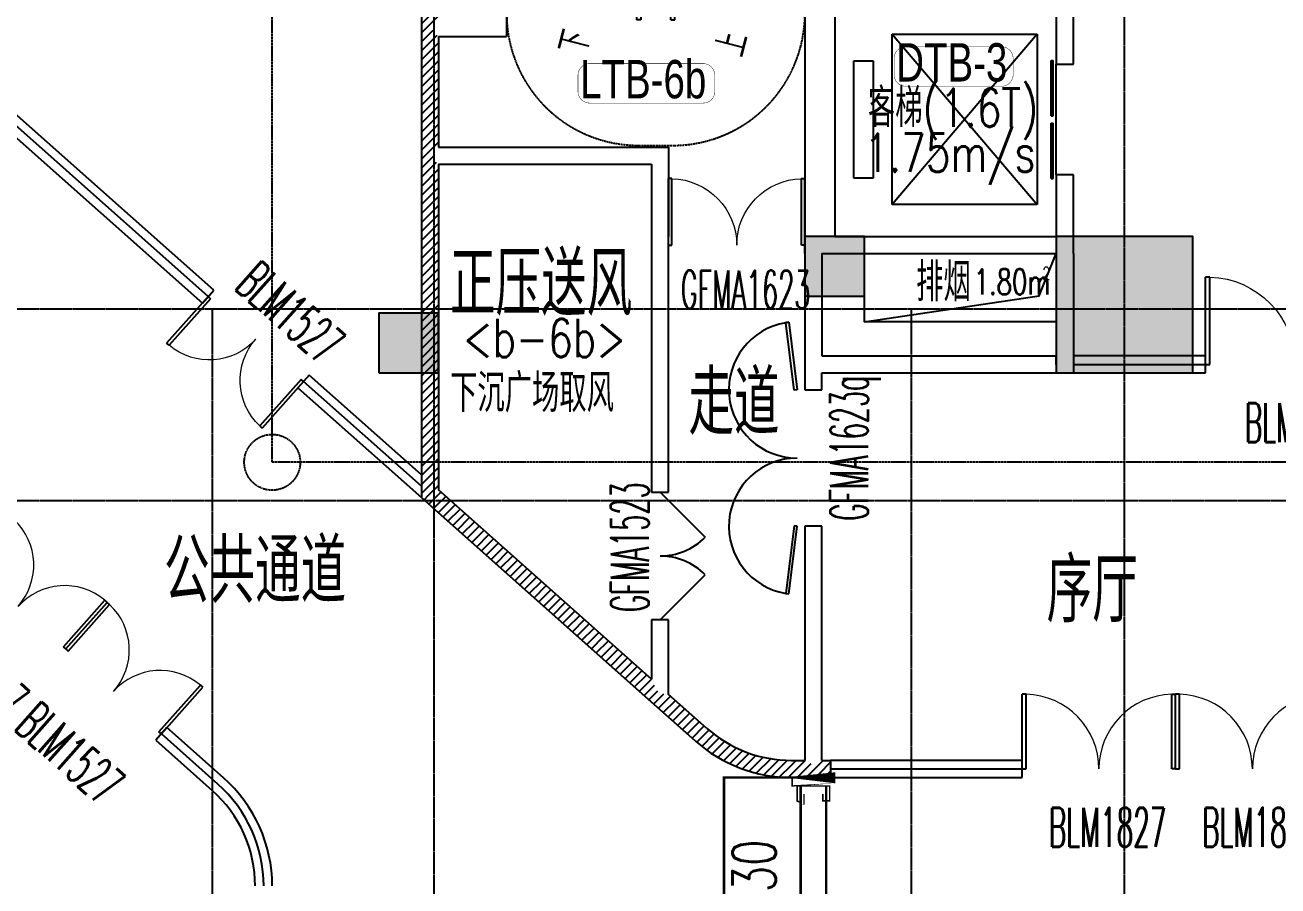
# Model space of a CAD drawing. Extents: x -12047294 to -5625356, y -1456591 to -622873.
# Drawn here: x -6059436 to -6044736, y -728247 to -718140 of the extents above; entities that cross this region are included whole.
import ezdxf

# ---------------------------------------------------------------- set-up
doc = ezdxf.new("R2010")
doc.units = 0
doc.header["$LTSCALE"] = 10
doc.header["$MEASUREMENT"] = 0
for name, pattern in [('__DASH', [0.35, 0.25, -0.1]), ('DASH', [0.35, 0.25, -0.1]), ('DASHED', [0.75, 0.5, -0.25]), ('DOTE', [2.4200000000000004, 2, -0.2, 0.02, -0.2])]:
    doc.linetypes.add(name, pattern=pattern)
for name, color, linetype in [('A-COLUMN', 10, 'Continuous'), ('A-DIMLEAD', 130, 'Continuous'), ('A-DIMSYMB', 3, 'Continuous'), ('A-DOORWIN', 151, 'Continuous'), ('A-FireH', 6, 'Continuous'), ('A-HOLE', 30, 'Continuous'), ('A-STAIRS', 150, 'Continuous'), ('A-TEXTDOOR', 181, 'Continuous'), ('A-TextNum', 211, 'Continuous'), ('A-TextRoom', 7, 'Continuous'), ('A-TEXTROOM-AREA', 33, 'Continuous'), ('A-TK', 7, 'Continuous'), ('A-WALL', 2, 'Continuous'), ('A-卷帘垂壁', 151, 'Continuous'), ('CURTWALL', 4, 'Continuous'), ('DOTE', 9, 'DOTE'), ('PUB_HATCH', 252, 'Continuous')]:
    doc.layers.add(name, color=color, linetype=linetype)
doc.styles.add('_TCH_DIM', font='tjromans.shx', dxfattribs={"width": 0.8, "bigfont": 'tjhztxt.shx'})
doc.styles.add('_TCH_SPACE', font='tjromans.shx', dxfattribs={"height": 5, "bigfont": 'tjhztxt.shx'})
doc.styles.add('_TCH_WINDOW', font='tjromans.shx', dxfattribs={"width": 0.7, "height": 3.5, "bigfont": 'tjhztxt.shx'})
doc.styles.add('房间功能', font='tjromand.shx', dxfattribs={"width": 0.75, "bigfont": 'tjhts.shx'})
doc.styles.add('注解汉字', font='tjromans.shx', dxfattribs={"width": 0.75, "bigfont": 'tjhztxt.shx'})
pattern_1 = [(45, (0, 53.85340499999999), (-53.03302980219449, 53.0330298021945), [])]

# ---------------------------------------------------------------- blocks, each defined once
blk = doc.blocks.new('retretw')
at = {"layer": 'A-STAIRS', "color": 253, "linetype": '__DASH', "elevation": -100}
blk.add_lwpolyline([(1658219.143505104, -156098.2985013624), (1658669.143505104, -156098.298501356)], dxfattribs=at)
at = {"layer": 'A-STAIRS', "color": 253, "linetype": '__DASH'}
for centre, start, end in [((1658244.143505045, -154548.2985013734, -100), 180, 270.0002115224208), ((1658644.143505045, -154548.2985013668, -100), 269.9997970686764, 0)]:
    blk.add_arc(centre, 1549.999999999219, start, end, dxfattribs=at)
blk = doc.blocks.new('A$C53054AA7')
at = {"layer": 'A-DIMSYMB', "color": 0, "elevation": 600.0000000001163}
for points in [[(-4619.999999871164, 2675.000000222506, 0, 0, 0), (-2539.999999871165, 2675.000000122328, 80.00000000000001, 0, 0), (-2239.999999871165, 2675.000000107879, 0, 0, 0)], [(140.0000001288353, 2674.999999993252, 0, 0, 0), (-1659.999999871165, 2675.000000094394, 80.00000000000001, 0, 0), (-1959.999999871165, 2675.000000094394, 0, 0, 0)], [(-4619.999999960265, 825.0000002225055, 0, 0, 0), (-2819.999999960265, 825.0000001358127, 80.00000000000001, 0, 0), (-2519.999999960266, 825.0000001213637, 0, 0, 0)], [(140.0000000397347, 824.9999999932518, 0, 0, 0), (-1939.999999960265, 825.0000001078782, 80.00000000000001, 0, 0), (-2239.999999960265, 825.0000001078782, 0, 0, 0)]]:
    blk.add_lwpolyline(points, format="xyseb", dxfattribs=at)
at = {"layer": 'A-STAIRS', "color": 0}
for p, q in [((-2634.048998831834, 3500.000000126858), (-4479.99999983143, 3500.000000215763)), ((-4479.999999904878, 1975.000000215763), (-4479.99999983143, 3500.000000215763)), ((-4199.999999904878, 1975.000000202277), (-4199.999999831432, 3500.000000202277)), ((-3919.999999904878, 1975.000000188792), (-3919.999999831431, 3500.000000188792)), ((-3639.999999904878, 1975.000000175306), (-3639.999999831431, 3500.000000175307)), ((-3359.999999904879, 1975.000000161821), (-3359.999999831431, 3500.000000161821)), ((-3079.999999904878, 1975.000000148335), (-3079.999999831431, 3500.000000148336)), ((-2799.999999904879, 1975.00000013485), (-2799.999999831431, 3500.00000013485)), ((-2184.940570957735, 2722.121384855014), (-2634.048998831834, 3500.000000126858)), ((1.685691839e-07, 3499.999999999995), (-2518.57894499391, 3500.000000121296)), ((-2084.940570956444, 2748.916304093309), (-2518.578944993909, 3500.000000121296)), ((-2239.99999985467, 3017.487113167523), (-2239.999999831431, 3500.000000107879)), ((-1959.999999878027, 2532.512887034752), (-1959.999999831431, 3500.000000094394)), ((-1679.999999901384, 2047.538660901979), (-1679.999999831431, 3500.000000080908)), ((-1399.999999904879, 1975.000000067422), (-1399.999999831431, 3500.000000067423)), ((-1119.999999904878, 1975.000000053937), (-1119.999999831431, 3500.000000053937)), ((-839.9999999048787, 1975.000000040451), (-839.9999998314308, 3500.000000040452)), ((-559.9999999048783, 1975.000000026966), (-559.9999998314308, 3500.000000026966)), ((-279.9999999048785, 1975.00000001348), (-279.9999998314309, 3500.000000013481)), ((9.512148699999999e-08, 1974.999999999995), (1.685691839e-07, 3499.999999999995)), ((-2519.999999904878, 1975.000000121364), (-2519.999999840944, 3302.461339300293)), ((-2239.999999904879, 1975.000000107879), (-2239.999999864302, 2817.487113167522)), ((-2004.540584406383, 2770.459415556723), (-2184.940570957735, 2722.121384855014)), ((-2177.432818783882, 2564.414474125852), (-2004.540584406383, 2770.459415556723)), ((-2005.081267531709, 2610.595933089226), (-2177.432818783882, 2564.414474125852)), ((-1681.42105474842, 1850.000000080976), (-2105.081267533001, 2583.80101385093)), ((-1565.951000910495, 1850.000000075415), (-2005.081267531709, 2610.595933089226)), ((-1959.999999904878, 1975.000000094393), (-1959.99999988766, 2332.512887034751)), ((-1753.589838391102, 1975.000000084452), (-4554.999999904878, 1975.000000219375)), ((-4554.999999907286, 1925.000000219375), (-4554.999999904878, 1975.000000219375)), ((-1724.722324934029, 1925.000000083061), (-4554.999999907286, 1925.000000219375)), ((-4479.999999910898, 1850.000000215763), (-4479.999999907286, 1925.000000215763)), ((-4199.999999910899, 1850.000000202278), (-4199.999999907286, 1925.000000202277)), ((-3919.999999910899, 1850.000000188792), (-3919.999999907286, 1925.000000188791)), ((-3639.999999910898, 1850.000000175306), (-3639.999999907287, 1925.000000175306)), ((-3359.999999910899, 1850.000000161821), (-3359.999999907287, 1925.000000161821)), ((-3079.999999910899, 1850.000000148335), (-3079.999999907287, 1925.000000148335)), ((-2799.999999910899, 1850.00000013485), (-2799.999999907287, 1925.00000013485)), ((-2519.999999910899, 1850.000000121364), (-2519.999999907287, 1925.000000121364)), ((-2239.999999910899, 1850.000000107879), (-2239.999999907287, 1925.000000107879)), ((-1959.999999910898, 1850.000000094393), (-1959.999999907287, 1925.000000094393)), ((75.0000000951215, 1974.999999996382), (-1638.119784553177, 1975.000000078891)), ((75.00000009271335, 1924.999999996382), (-1609.252271096104, 1925.0000000775)), ((-1399.999999910899, 1850.000000067422), (-1399.999999907287, 1925.000000067422)), ((-1119.999999910899, 1850.000000053937), (-1119.999999907286, 1925.000000053937)), ((-839.9999999108987, 1850.000000040451), (-839.9999999072867, 1925.000000040451)), ((-559.9999999108989, 1850.000000026966), (-559.9999999072866, 1925.000000026965)), ((-279.9999999108988, 1850.00000001348), (-279.9999999072867, 1925.00000001348)), ((8.9101184e-08, 1849.999999999995), (9.27133658e-08, 1924.999999999995)), ((75.00000009271335, 1924.999999996382), (75.0000000951215, 1974.999999996382)), ((-1681.421054748419, 1850.000000080976), (-4479.999999910898, 1850.000000215763)), ((8.9101184e-08, 1849.999999999995), (-1565.951000910495, 1850.000000075415)), ((-4479.999999920531, 1650.000000215763), (-2914.048998920935, 1650.000000140342)), ((-4479.999999920531, 1650.000000215763), (-4479.999999924142, 1575.000000215763)), ((-4199.999999920531, 1650.000000202277), (-4199.999999924142, 1575.000000202277)), ((-3919.999999920531, 1650.000000188791), (-3919.999999924145, 1575.000000188792)), ((-3639.999999920532, 1650.000000175306), (-3639.999999924143, 1575.000000175306)), ((-3359.999999920531, 1650.00000016182), (-3359.999999924145, 1575.000000161821)), ((-3079.999999920531, 1650.000000148335), (-3079.999999924145, 1575.000000148335)), ((-2914.048998920934, 1650.000000140342), (-2474.918732299719, 889.4040671265312)), ((-2798.57894508301, 1650.000000134781), (7.94689186e-08, 1649.999999999994)), ((-2798.57894508301, 1650.000000134781), (-2374.918732298429, 916.1989863648274)), ((-2519.999999920531, 1650.000000121364), (-2519.999999924143, 1575.000000121364)), ((-2239.999999920531, 1650.000000107878), (-2239.999999924144, 1575.000000107879)), ((-1959.999999920531, 1650.000000094393), (-1959.999999924143, 1575.000000094393)), ((-1679.999999920531, 1650.000000080907), (-1679.999999924143, 1575.000000080907)), ((-1399.999999920531, 1650.000000067421), (-1399.999999924143, 1575.000000067422)), ((-1119.999999920531, 1650.000000053936), (-1119.999999924143, 1575.000000053936)), ((-839.9999999205312, 1650.000000040451), (-839.9999999241433, 1575.000000040451)), ((-559.999999920531, 1650.000000026965), (-559.9999999241433, 1575.000000026965)), ((-279.9999999205311, 1650.00000001348), (-279.9999999241432, 1575.00000001348)), ((7.94689186e-08, 1649.999999999994), (7.58567363e-08, 1574.999999999994)), ((-4554.999999924143, 1575.000000219375), (-2870.747728735326, 1575.000000138257)), ((-4554.999999924143, 1575.000000219375), (-4554.999999926552, 1525.000000219375)), ((-4554.999999926552, 1525.000000219375), (-2841.880215278252, 1525.000000136866)), ((-4479.99999992655, 1525.000000215763), (-4479.999999999999, 2.157626113e-07)), ((-4199.999999926551, 1525.000000202277), (-4199.999999999999, 2.022770811e-07)), ((-3919.999999926552, 1525.000000188791), (-3919.999999999999, 1.887915509e-07)), ((-3639.999999926551, 1525.000000175306), (-3639.999999999999, 1.753060207e-07)), ((-3359.999999926551, 1525.00000016182), (-3359.999999999999, 1.618204905e-07)), ((-3079.999999926552, 1525.000000148335), (-3079.999999999999, 1.483349603e-07)), ((-2755.2776748974, 1575.000000132695), (75.00000007585672, 1574.999999996382)), ((-2726.410161440327, 1525.000000131305), (75.00000007344859, 1524.999999996382)), ((-2519.999999926551, 1525.000000121364), (-2519.99999994377, 1167.487113181006)), ((-2239.999999926551, 1525.000000107878), (-2239.999999967127, 682.5128870482342)), ((-1959.999999926551, 1525.000000094392), (-1959.999999990485, 197.5386609154641)), ((-1679.999999926551, 1525.000000080907), (-1679.999999999999, 8.09073092e-08)), ((-1399.999999926551, 1525.000000067421), (-1399.999999999999, 6.742177900000001e-08)), ((-1119.999999926551, 1525.000000053936), (-1119.999999999999, 5.39362487e-08)), ((-839.9999999265513, 1525.00000004045), (-839.9999999999991, 4.04507185e-08)), ((-559.9999999265513, 1525.000000026965), (-559.999999999999, 2.69651883e-08)), ((-279.9999999265514, 1525.00000001348), (-279.9999999999991, 1.34796581e-08)), ((7.34486148e-08, 1524.999999999994), (9.095e-13, -5.8721e-12)), ((75.00000007585672, 1574.999999996382), (75.00000007344859, 1524.999999996382)), ((-2799.999999930045, 1452.461339313776), (-2799.999999999999, 1.3484943e-07)), ((-2519.999999953402, 967.4871131810063), (-2520, 1.213638998e-07)), ((-2302.567181047548, 935.5855260899057), (-2475.459415425047, 729.5405846590348)), ((-2474.918732299719, 889.4040671265312), (-2302.567181047548, 935.5855260899057)), ((-2475.459415425047, 729.5405846590348), (-2295.059428873695, 777.8786153607438)), ((-2395.059428874986, 751.0836961224478), (-1961.421054837521, 9.44612811e-08)), ((-2295.059428873695, 777.8786153607438), (-1845.951000999595, 8.88999422e-08)), ((-2239.999999976761, 482.5128870482351), (-2239.999999999999, 1.078783696e-07)), ((-4479.999999999999, 2.157626113e-07), (-1961.421054837521, 9.44612811e-08)), ((-1845.951000999596, 8.88999422e-08), (9.095e-13, -5.8721e-12))]:
    blk.add_line(p, q, dxfattribs=at)
at = {"layer": 'A-STAIRS', "rotation": 269.9999999972424}
blk.add_blockref('retretw', (150068.3033160847, 1660194.14349783, 100), dxfattribs=at)
at = {"layer": 'A-STAIRS', "xscale": -1, "rotation": 89.99999999722498}
blk.add_blockref('retretw', (-154548.2984209862, 1660194.143512531, 100), dxfattribs=at)
at = {"layer": 'A-TK', "color": 0, "style": '_TCH_DIM', "width": 0.8}
for s, p in [('下', (-4988.610134307895, 2562.292292598894)), ('上', (201.2733582955482, 2505.550949256173)), ('上', (-5009.958046300242, 717.8011608613546)), ('下', (201.2733582064473, 655.5509492561727))]:
    blk.add_text(s, height=350, rotation=345.5303860476243, dxfattribs=at).set_placement(p)
blk = doc.blocks.new('A$C756F5376')
at = {"layer": 'A-卷帘垂壁', "linetype": 'DASHED', "const_width": 29.99999999999999}
blk.add_lwpolyline([(-390.0000000558794, -1.0465737432e-06), (-1249.609686123207, -0.0732121651526541), (-1250.390313836746, 3999.945089117624), (-390.0000001247972, 4000.000000144355)], dxfattribs=at)
at = {"layer": 'A-卷帘垂壁', "linetype": 'DASHED', "extrusion": (-3.91900882e-08, 0, 0.9999999999999992), "const_width": 18}
for points in [[(-450.0000040438026, 3899.999998415122), (49.99999595526607, 3900.000001887093), (49.99999595619739, 4000.000001887093), (-450.0000040438026, 3999.99999841326)], [(-390.0000040428713, 3900.000000151107), (-390.0000040428713, 3725.000000151107), (-310.0000040428713, 3725.000000152038), (-310.00000404194, 3820.000000151107), (-90.00000404193996, 3820.000000150176), (-90.00000404380262, 3725.000000150176), (-10.00000404287129, 3725.000000150176), (-10.00000404193997, 3900.000000151107)]]:
    blk.add_lwpolyline(points, close=True, dxfattribs=at)
at = {"layer": 'A-卷帘垂壁', "linetype": 'DASHED', "extrusion": (-3.91900882e-08, 0, 0.9999999999999992), "const_width": 29.99999999999999}
for points in [[(-350.000000054948, 99.99999791616571), (-350.0000038351864, 3900.000000151107)], [(-50.00000005401672, 99.99999999953434), (-50.00000404287128, 3900.000000151107)]]:
    blk.add_lwpolyline(points, dxfattribs=at)
at = {"layer": 'A-TEXTDOOR', "style": '_TCH_WINDOW', "width": 0.7058823529411766}
blk.add_text('FHJL4030', height=509.9999999999998, rotation=90, dxfattribs=at).set_placement((-639.7638959772884, 910.4696489518973, -4.02088131186e-05))
blk = doc.blocks.new('$DorLib2D$00000127')
at = {"color": 0}
for points in [[(-0.5333333333328483, 0.7948983154366971), (-0.5333333333328483, 0.6904056441872372)], [(-0.0333333333328483, 0.7948983154366971), (-0.5333333333328483, 0.7948983154366971)], [(-0.0333333333328483, 0.7948983154366971), (-0.0333333333328483, 0.6904056441872372)], [(0.5333333333328483, 0.7948983154366971), (0.0333333333328483, 0.7948983154366971)], [(0.0333333333328483, 0.7948983154366971), (0.0333333333328483, 0.6904056441872372)], [(0.5333333333328483, 0.7948983154366971), (0.5333333333328483, 0.6904056441872372)], [(-0.0333333333328483, 0.6904056441872372), (-0.5333333333328483, 0.6904056441872372)], [(0.5333333333328483, 0.6904056441872372), (0.0333333333328483, 0.6904056441872372)], [(0.5, 0.4999999999999858), (-0.5, 0.4999999999999858)]]:
    blk.add_lwpolyline(points, dxfattribs=at)
blk = doc.blocks.new('$DorLib2D$00000002')
for p, q in [((-0.5, -1e-16), (-0.5000000000000007, 0.4875)), ((-0.4750000000000007, 0.4875), (-0.5000000000000007, 0.4875)), ((-0.475, 0), (-0.4750000000000007, 0.4875)), ((0.475, 0), (0.4750000000000007, 0.4875)), ((0.4750000000000007, 0.4875), (0.5000000000000007, 0.4875)), ((0.5, -1e-16), (0.5000000000000007, 0.4875)), ((-0.5, -1e-16), (-0.475, 0)), ((0.5, -1e-16), (0.475, 0))]:
    blk.add_line(p, q)
at = {"lineweight": 13}
for centre, start, end in [((-0.4875, 0), 0, 88.53071641864632), ((0.4875, 0), 91.46928358135372, 180)]:
    blk.add_arc(centre, 0.4875, start, end, dxfattribs=at)
blk = doc.blocks.new('$DorLib2D$00000116')
at = {"color": 0}
for p, q in [((-0.4999999999999929, 7.1e-15), (-0.146446609406766, 0.353553390593234)), ((0.5000000000000071, 7.1e-15), (0.1464466094067731, 0.353553390593234))]:
    blk.add_line(p, q, dxfattribs=at)
for centre, radius, start, end in [((-0.4999999999984653, 4.832e-13), 0.4999999999984674, 0, 45), ((0.4999999999977512, 9.059e-13), 0.4999999999976599, 135, 180)]:
    blk.add_arc(centre, radius, start, end, dxfattribs=at)
blk = doc.blocks.new('$DorLib2D$00000021')
for p, q in [((-0.992997675425894, 0.2033864019200519), (-0.9962287692270009, 0.181294441770529)), ((-0.4972635596198863, 0.1421530600034691), (-0.992997675425894, 0.2033864019200519)), ((0.4972635596198867, 0.1421530600034691), (0.9929976754258946, 0.2033864019200519)), ((0.9929976754258946, 0.2033864019200519), (0.9962287692270012, 0.181294441770529)), ((-0.9962287692270009, 0.181294441770529), (-0.5000000000002516, 0.12000000000006)), ((-0.5000000000002501, 0.1200000000000585), (-0.4972635596198863, 0.1421530600034691)), ((0.5000000000002505, 0.1200000000000585), (0.4972635596198867, 0.1421530600034691)), ((0.9962287692270012, 0.181294441770529), (0.5000000000002518, 0.12000000000006))]:
    blk.add_line(p, q)
blk.add_lwpolyline([(0.9962287692270012, 0.181294441770529), (0.9934923288466376, 0.2034475017739384), (0.9929976754258946, 0.2033864019200519)])
for centre, start, end in [((-0.5000000000002536, 0.1200000000000243), 4.0854e-12, 170.3997642423025), ((0.5000000000002541, 0.1200000000000243), 9.600235757697552, 179.9999999999959)]:
    blk.add_arc(centre, 0.5000000000002537, start, end)
blk = doc.blocks.new('_FZH')
blk.add_lwpolyline([(-0.5, -0.5), (0.5, -0.5), (0.5, 0.5), (-0.5, 0.5)], close=True)
at = {"layer": 'PUB_HATCH'}
blk.add_solid([(-0.5, -0.5), (0.5, -0.5), (-0.5, 0.5), (0.5, 0.5)], dxfattribs=at)

msp = doc.modelspace()

# ---------------------------------------------------------------- hatches: boundary and pattern name
at = {"layer": 'A-FireH'}
h = msp.add_hatch(dxfattribs=at)
h.set_pattern_fill('普通砖', color=256, scale=30, style=0)
h.set_pattern_definition(pattern_1)
h.paths.add_polyline_path([(-6054719.48063554, -712706.766601453), (-6054786.147302247, -712773.4332681258), (-6054786.14730224, -718273.433268524), (-6054652.813968848, -718206.7666021263), (-6054586.147302265, -718073.4332689266), (-6054586.147302237, -712773.4332681289)])
h = msp.add_hatch(dxfattribs=at)
h.set_pattern_fill('普通砖', color=256, scale=30, style=0)
h.set_pattern_definition(pattern_1)
h.paths.add_polyline_path([(-6054652.813968848, -718206.7666021264), (-6054786.14730224, -718273.4332685234), (-6054786.147302247, -719773.4332680869), (-6054652.813968862, -719706.7666014199), (-6054586.147302051, -719573.4332680905), (-6054586.147302045, -718273.4332689289)])
h = msp.add_hatch(dxfattribs=at)
h.set_pattern_fill('普通砖', color=256, scale=30, style=0)
h.set_pattern_definition(pattern_1)
h.paths.add_polyline_path([(-6054652.813968862, -719706.76660142), (-6054786.147302247, -719773.4332680865), (-6054786.147302262, -723597.4462605041), (-6054652.813969183, -723686.6421125754), (-6054586.147302306, -723597.4462603391), (-6054586.147302292, -719773.4332680828)])
h = msp.add_hatch(dxfattribs=at)
h.set_pattern_fill('普通砖', color=256, scale=30, style=0)
h.set_pattern_definition(pattern_1)
h.paths.add_polyline_path([(-6054652.813969183, -723686.6421125751), (-6054786.147302262, -723597.4462605042), (-6054786.147302335, -723687.2612079995), (-6054586.147302978, -723865.0338168826)])
h = msp.add_hatch(dxfattribs=at)
h.set_pattern_fill('普通砖', color=256, scale=30, style=0)
h.set_pattern_definition(pattern_1)
h.paths.add_polyline_path([(-6051997.104172145, -725987.9468787075), (-6052086.147302207, -725819.6038784395), (-6054586.147302306, -723597.4462603391), (-6054652.813969183, -723686.6421125751), (-6054586.147302978, -723865.0338168826), (-6052019.017912039, -726146.8602698774)])
h = msp.add_hatch(dxfattribs=at)
h.set_pattern_fill('普通砖', color=256, scale=30, style=0)
h.set_pattern_definition(pattern_1)
h.paths.add_polyline_path([(-6051572.171634379, -726544.0454138691), (-6051439.301024531, -726394.5616320119), (-6051886.147302193, -725997.376487806), (-6051997.104172145, -725987.9468787076), (-6052019.017912039, -726146.8602698774)])
h = msp.add_hatch(dxfattribs=at)
h.set_pattern_fill('普通砖', color=256, scale=30, style=0)
h.set_pattern_definition(pattern_1)
h.paths.add_polyline_path([(-6051439.301024531, -726394.5616320119), (-6051572.171634379, -726544.0454138687, 0.1836818904191743), (-6050442.771450661, -726973.4332680833), (-6050442.771450662, -726773.4332680835, -0.1836818904192195)])
h = msp.add_hatch(dxfattribs=at)
h.set_pattern_fill('普通砖', color=256, scale=30, style=0)
h.set_pattern_definition(pattern_1)
h.paths.add_polyline_path([(-6050442.771450662, -726773.4332680835), (-6050442.771450661, -726973.4332680833), (-6050086.147302417, -726973.4332680835), (-6050152.813969097, -726840.0999343075), (-6050286.147302488, -726773.433268407)])
h = msp.add_hatch(dxfattribs=at)
h.set_pattern_fill('普通砖', color=256, scale=30, style=0)
h.set_pattern_definition(pattern_1)
h.paths.add_polyline_path([(-6050152.813969097, -726840.0999343075), (-6050086.147302417, -726973.4332680835), (-6049986.147302353, -726973.4332680835), (-6049986.147302353, -726773.4332680835), (-6050086.147302391, -726773.433266432)])

# ---------------------------------------------------------------- linework, layer by layer
at = {"layer": 'A-HOLE'}
msp.add_lwpolyline([(-6047336.147302195, -721623.4332681329), (-6049586.14730247, -721623.4332681329), (-6049586.147302467, -720823.4332681502), (-6047336.147302193, -720823.4332681502)], close=True, dxfattribs=at)
msp.add_lwpolyline([(-6049586.14730247, -721623.4332681329), (-6047536, -721318.3383299625), (-6047336.147302193, -720823.4332681502)], dxfattribs=at)
at = {"layer": 'A-STAIRS'}
for p, q in [((-6049261.1473021, -718248.4332678794), (-6047561.14730214, -718248.4332678809)), ((-6049261.147302102, -720248.4332679518), (-6049261.1473021, -718248.4332678794)), ((-6049261.1473021, -718248.4332678794), (-6047561.147302142, -720248.4332679532)), ((-6047561.14730214, -718248.4332678809), (-6049261.147302102, -720248.4332679518)), ((-6047561.14730214, -718248.4332678809), (-6047561.147302142, -720248.4332679532)), ((-6049711.147302139, -718560.9332680488), (-6049486.147302233, -718560.9332680489)), ((-6049711.14730214, -719935.9332679695), (-6049711.147302139, -718560.9332680488)), ((-6049486.147302233, -718560.9332680489), (-6049486.147302234, -719935.9332679696)), ((-6049486.147302234, -719935.9332679696), (-6049711.14730214, -719935.9332679695)), ((-6047561.147302142, -720248.4332679532), (-6049261.147302102, -720248.4332679518))]:
    msp.add_line(p, q, dxfattribs=at)
at = {"layer": 'A-TextNum', "const_width": 5}
for points in [[(-6049104.810752612, -718395.5364558797), (-6047978.12341803, -718395.5364558797, -0.4142135623730951), (-6047843.123418031, -718530.5364558797), (-6047843.123418031, -718723.2548259377, -0.4142135623730951), (-6047978.12341803, -718858.2548259377), (-6049104.810752612, -718858.2548259377, -0.4142135623730951), (-6049239.810752612, -718723.2548259377), (-6049239.810752612, -718530.5364558797, -0.4142135623730951)], [(-6052813.308069946, -718593.1492162315), (-6051478.638564117, -718593.1492162315, -0.4142135623730951), (-6051343.638564117, -718728.1492162314), (-6051343.638564117, -718920.8675862895, -0.4142135623730951), (-6051478.638564117, -719055.8675862894), (-6052813.308069946, -719055.8675862894, -0.4142135623730951), (-6052948.308069947, -718920.8675862895), (-6052948.308069947, -718728.1492162314, -0.4142135623730951)]]:
    msp.add_lwpolyline(points, format="xyb", close=True, dxfattribs=at)
at = {"layer": 'A-WALL'}
for p, q in [((-6053786.147302233, -711973.433268101), (-6053786.147302233, -718273.433268929)), ((-6054786.147302247, -712773.4332681258), (-6054786.14730224, -718273.433268524)), ((-6050286.147302235, -717873.4332681302), (-6050286.147302371, -720623.4332679856)), ((-6049936.147302205, -717873.433268225), (-6049936.147302205, -720623.4332681732)), ((-6047336.147302222, -717873.433268225), (-6047336.147302183, -718598.4332680354)), ((-6047136.147302222, -718598.4332680354), (-6047136.147302239, -717873.4332681302)), ((-6054786.14730224, -718273.4332685234), (-6054786.147302247, -719773.4332680869)), ((-6054586.147302045, -718273.4332689289), (-6053786.147302233, -718273.433268929)), ((-6054586.147302045, -718273.4332689289), (-6054586.147302051, -719573.4332680905)), ((-6047336.147302183, -718598.4332680354), (-6047136.147302222, -718598.4332680354)), ((-6054586.147302051, -719573.4332680905), (-6051886.147302273, -719573.4332680923)), ((-6051886.147302273, -719573.4332680923), (-6051886.147302273, -720623.4332679856)), ((-6054786.147302247, -719773.4332680865), (-6054786.147302262, -723597.4462605041)), ((-6054586.147302292, -719773.4332680828), (-6052086.147302262, -719773.4332680849)), ((-6054586.147302292, -719773.4332680828), (-6054586.147302306, -723597.4462603391)), ((-6052086.147302262, -719773.4332680849), (-6052086.147302194, -720823.4332681329)), ((-6047136.147302225, -719898.4332680354), (-6047336.147302185, -719898.4332680354)), ((-6047336.147302185, -719898.4332680354), (-6047336.147302225, -720623.4332681732)), ((-6047136.147302243, -720823.4332681302), (-6047136.147302225, -719898.4332680354)), ((-6051886.147302193, -720823.4332679901), (-6051886.147302273, -720623.4332679856)), ((-6050286.147302281, -720823.4332679905), (-6050286.147302371, -720623.4332679856)), ((-6049936.147302205, -720623.4332681732), (-6047336.147302225, -720623.4332681732)), ((-6052086.147302194, -720823.4332681329), (-6052086.147302227, -723623.4332684325)), ((-6051886.147302195, -723623.4332684325), (-6051886.147302193, -720823.4332679901)), ((-6050286.147302281, -720823.4332679905), (-6050286.147302274, -722223.4332873508)), ((-6050086.147302237, -720823.4332681737), (-6050086.147302274, -722023.4332873244)), ((-6050086.147302237, -720823.4332681737), (-6047336.147302142, -720823.4332681737)), ((-6047336.147302142, -720823.4332681737), (-6047336.147302243, -722123.4332776177)), ((-6047136.147302243, -720823.4332681302), (-6047136.147302243, -722123.4332776177)), ((-6050086.147302274, -722023.4332873244), (-6047336.14730154, -722023.4332873658)), ((-6047336.147302243, -722123.4332776177), (-6047336.14730154, -722023.4332873658)), ((-6047136.147302243, -722123.4332776177), (-6047136.147301578, -722223.4332873765)), ((-6050286.147302274, -722223.4332873508), (-6050286.147302322, -722423.4332869994)), ((-6050086.147302248, -722223.4332873323), (-6047136.147301578, -722223.4332873765)), ((-6050086.147302298, -722423.4332870056), (-6050086.147302248, -722223.4332873323)), ((-6050286.147302322, -722423.4332869994), (-6050086.147302298, -722423.4332870056)), ((-6054786.147302262, -723597.4462605042), (-6054786.147302335, -723687.2612079995)), ((-6054586.147302978, -723865.0338168826), (-6054786.147302335, -723687.2612079995)), ((-6052086.147302207, -725819.6038784395), (-6054586.147302306, -723597.4462603391)), ((-6052086.147302227, -723623.4332684325), (-6051886.147302195, -723623.4332684325)), ((-6054586.147302978, -723865.0338168826), (-6054586.147302978, -723865.0338168826)), ((-6052019.017912039, -726146.8602698774), (-6054586.147302978, -723865.0338168826)), ((-6050086.147302347, -724023.4332870056), (-6050286.147302398, -724023.4332869994)), ((-6050286.147302398, -724023.4332869994), (-6050286.147302488, -726773.433268407)), ((-6050086.147302391, -726773.433266432), (-6050086.147302347, -724023.4332870056)), ((-6051886.147302195, -725123.4332684326), (-6052086.14730223, -725123.4332684326)), ((-6052086.14730223, -725123.4332684326), (-6052086.147302207, -725819.6038784395)), ((-6051886.147302193, -725997.376487806), (-6051886.147302195, -725123.4332684326)), ((-6051439.301024531, -726394.5616320119), (-6051886.147302193, -725997.376487806)), ((-6051572.171634379, -726544.0454138691), (-6052019.017912039, -726146.8602698774)), ((-6050442.771450662, -726773.4332680835), (-6050286.147302488, -726773.433268407)), ((-6050086.147302391, -726773.433266432), (-6049986.147302353, -726773.4332680835)), ((-6049986.147302353, -726773.4332680835), (-6049986.147302353, -726973.4332680835)), ((-6050442.771450661, -726973.4332680833), (-6050086.147302417, -726973.4332680835)), ((-6050086.147302417, -726973.4332680835), (-6049986.147302353, -726973.4332680835))]:
    msp.add_line(p, q, dxfattribs=at)
for centre, radius, start, end in [((-6050442.771450662, -725273.4332680841), 1499.999999999353, 228.3672877787151, 270), ((-6050442.771450661, -725273.4332680841), 1699.999999999416, 228.3672877786941, 269.9999999999686)]:
    msp.add_arc(centre, radius, start, end, dxfattribs=at)
at = {"layer": 'CURTWALL'}
for p, q in [((-6057222.735931817, -721253.8800570413), (-6059666.517688068, -719081.6927584489)), ((-6059799.388297916, -719231.1765403063), (-6057355.60654162, -721403.3638388478)), ((-6057289.171237437, -721328.6219473259), (-6059732.952992992, -719156.4346493774)), ((-6057355.60654162, -721403.3638388478), (-6057222.735931817, -721253.8800570413)), ((-6045586.147302774, -722023.4332670799), (-6047136.147301576, -722023.4332776099)), ((-6045586.147301405, -722223.4332669831), (-6045586.147302774, -722023.4332670799)), ((-6047136.147301576, -722123.433277613), (-6045586.147302322, -722123.4332670959)), ((-6056101.607567892, -722250.4096309153), (-6056234.478177693, -722399.8934127155)), ((-6054786.147302335, -723553.4674295202), (-6056168.042872262, -722325.1515223059)), ((-6054786.147302332, -723419.6736510402), (-6056101.607567892, -722250.4096309153)), ((-6047136.147301576, -722223.4332776158), (-6045586.147301405, -722223.4332669831)), ((-6056234.478177693, -722399.8934127155), (-6054786.147302335, -723687.2612079995)), ((-6057770.762010306, -726386.098624047), (-6057903.632620245, -726535.5824060055)), ((-6057173.182364088, -727051.0588679741), (-6057837.197316597, -726460.8405138362)), ((-6057106.747059163, -726976.3169770448), (-6057770.762010306, -726386.098624047)), ((-6057903.632620245, -726535.5824060055), (-6057239.617669012, -727125.8007589018)), ((-6047736.147302857, -726773.4332681006), (-6049986.147302351, -726773.4332680837)), ((-6047736.147302857, -726973.4332681594), (-6047736.147302857, -726773.4332681006)), ((-6049986.147302351, -726873.4332680836), (-6047736.147302945, -726873.4332680155)), ((-6049986.147302351, -726973.4332680837), (-6047736.147302857, -726973.4332681594))]:
    msp.add_line(p, q, dxfattribs=at)
for centre, radius, start, end in [((-6058236.147242881, -728246.9291228314), 1600.000000000175, 4.5857e-11, 48.36728777870253), ((-6058236.14724288, -728246.9291228302), 1699.999999999365, 3.92359e-11, 48.36728777873315), ((-6058236.14724288, -728246.9291228297), 1499.99999999922, 4.00206e-11, 48.36728777871507)]:
    msp.add_arc(centre, radius, start, end, dxfattribs=at)
at = {"layer": 'DOTE', "linetype": 'DOTE'}
for p, q in [((-6054636.147302194, -756448.5585566994), (-6054636.147302187, -655372.8060850953)), ((-6046536.147302203, -756448.5585566995), (-6046536.147302181, -655372.8060850882)), ((-6089538.827492258, -721473.4332681347), (-5988539.228791817, -721473.4332681278)), ((-6057236.147302196, -756373.5585566906), (-6057236.147302194, -721473.4332681324))]:
    msp.add_line(p, q, dxfattribs=at)
at = {"layer": 'DOTE'}
for p, q in [((-6049036.147302362, -756373.5585566906), (-6049036.147302347, -721473.4332681319)), ((-6089538.827492243, -723723.4332680891), (-5988539.228791817, -723723.4332680855))]:
    msp.add_line(p, q, dxfattribs=at)
at = {"layer": 'DOTE', "color": 250, "linetype": 'DASH', "ltscale": 5}
msp.add_lwpolyline([(-6056536.147302344, -673373.4332681351), (-6006536.147302338, -673373.4332681369), (-6006536.147302321, -723273.4332681345), (-6056536.14730233, -723273.433268136)], close=True, dxfattribs=at)
msp.add_circle((-6056536.14730233, -723273.433268136, -100), 328.1725548394025, dxfattribs=at)

# ---------------------------------------------------------------- block references
at = {"rotation": 90}
msp.add_blockref('A$C53054AA7', (-6050286.147302193, -713523.433268182), dxfattribs=at)
at = {"layer": 'A-COLUMN'}
for p, xscale, yscale, zscale in [((-6049936.147302468, -720973.433268179), 700, 700, 700), ((-6046536.147302194, -721423.4332681312), 1600, 1600, 1600), ((-6054936.14730229, -721873.4332681311), 700, 700, 700)]:
    msp.add_blockref('_FZH', p, dxfattribs=dict(at, xscale=xscale, yscale=yscale, zscale=zscale))
at = {"layer": 'A-DOORWIN', "xscale": 1300, "yscale": -200, "zscale": 1300, "rotation": 269.9999999999458}
msp.add_blockref('$DorLib2D$00000127', (-6047236.147302241, -719248.4332679174), dxfattribs=at)
at = {"layer": 'A-DOORWIN'}
ref = msp.add_blockref('$DorLib2D$00000002', (-6051086.147302468, -720723.4332681329), dxfattribs=dict(at, xscale=-1600, yscale=1600, zscale=-1600))
ref.add_attrib('A', 'GFMA1623', (-6051743.406917852, -721466.400925661), dxfattribs={"layer": 'A-TEXTDOOR', "height": 446.25, "style": '_TCH_WINDOW', "width": 0.4941176470588236})
ref = msp.add_blockref('$DorLib2D$00000002', (-6056728.607055048, -721826.8867346345), dxfattribs=dict(at, xscale=-1500, yscale=1500, zscale=-1500, rotation=138.3672877786945))
ref.add_attrib('A', 'BLM1527', (-6056991.055027965, -721228.8564538771), dxfattribs={"layer": 'A-TEXTDOOR', "height": 459, "rotation": 318.3672877786945, "style": '_TCH_WINDOW', "width": 0.4941176470588236})
ref = msp.add_blockref('$DorLib2D$00000002', (-6044536.147301736, -722123.4332598331), dxfattribs=dict(at, xscale=-2100, yscale=2100, zscale=-2100, rotation=3.919154541999999e-07))
ref.add_attrib('A', 'BLM2127', (-6045124.954986374, -723037.6185809426), dxfattribs={"layer": 'A-TEXTDOOR', "height": 459, "rotation": 3.919154541999999e-07, "style": '_TCH_WINDOW', "width": 0.4941176470588236})
ref = msp.add_blockref('$DorLib2D$00000021', (-6050186.147302306, -723223.4332870363), dxfattribs=dict(at, xscale=-1600, yscale=-1600, zscale=-1600, rotation=269.9999999982057))
ref.add_attrib('A', 'GFMA1623q', (-6049543.179644804, -723957.0198255059), dxfattribs={"layer": 'A-TEXTDOOR', "height": 446.25, "rotation": 89.99999999820564, "style": '_TCH_WINDOW', "width": 0.4941176470588236})
ref = msp.add_blockref('$DorLib2D$00000116', (-6051986.147302193, -724373.4332683887), dxfattribs=dict(at, xscale=1500, yscale=1500, zscale=1500, rotation=270))
ref.add_attrib('A', 'GFMA1523', (-6052118.150674338, -725030.6928837737), dxfattribs={"layer": 'A-TEXTDOOR', "height": 446.25, "rotation": 90, "style": '_TCH_WINDOW', "width": 0.4941176470588236})
ref = msp.add_blockref('$DorLib2D$00000002', (-6059518.889861817, -724966.0461536916), dxfattribs=dict(at, xscale=-1500, yscale=-1500, zscale=-1500, rotation=138.3672877787219))
ref.add_attrib('A', 'BLM1527', (-6060699.188276214, -725407.6331404843), dxfattribs={"layer": 'A-TEXTDOOR', "height": 459, "rotation": 318.367287778722, "style": '_TCH_WINDOW', "width": 0.4941176470588236})
ref = msp.add_blockref('$DorLib2D$00000002', (-6058397.761497906, -725962.5757275454), dxfattribs=dict(at, xscale=-1500, yscale=-1500, zscale=-1500, rotation=138.3672877787219))
ref.add_attrib('A', 'BLM1527', (-6059578.059912334, -726404.1627143761), dxfattribs={"layer": 'A-TEXTDOOR', "height": 459, "rotation": 318.367287778722, "style": '_TCH_WINDOW', "width": 0.4941176470588236})
ref = msp.add_blockref('$DorLib2D$00000002', (-6046836.147302273, -726873.4332680827), dxfattribs=dict(at, xscale=1800, yscale=1800, zscale=1800, rotation=1.1503e-11))
ref.add_attrib('A', 'BLM1827', (-6047424.95499458, -727787.618582768), dxfattribs={"layer": 'A-TEXTDOOR', "height": 459, "style": '_TCH_WINDOW', "width": 0.4941176470588236})
ref = msp.add_blockref('$DorLib2D$00000002', (-6045036.147302263, -726873.433268082), dxfattribs=dict(at, xscale=1800, yscale=1800, zscale=1800, rotation=1.1503e-11))
ref.add_attrib('A', 'BLM1827', (-6045624.954994572, -727787.6185827676), dxfattribs={"layer": 'A-TEXTDOOR', "height": 459, "style": '_TCH_WINDOW', "width": 0.4941176470588236})
at = {"layer": 'A-卷帘垂壁', "linetype": 'DASHED'}
msp.add_blockref('A$C756F5376', (-6049986.147302353, -730973.4332685098), dxfattribs=at)

# ---------------------------------------------------------------- texts
at = {"layer": 'A-DIMLEAD', "style": '注解汉字', "width": 0.75}
for s, p in [('客梯(1.6T)', (-6049547.399874366, -719336.6339055271)), ('1.75m/s', (-6049590.646198303, -719865.0391399271)), ('排烟', (-6048981.152894222, -721383.7290220041)), ('<b-6b>', (-6054297.423709437, -722040.6563652088))]:
    msp.add_text(s, height=450, dxfattribs=at).set_placement(p)
at = {"layer": 'A-TextNum', "style": '房间功能', "width": 0.75}
for s, p in [('DTB-3', (-6049214.806348857, -718802.9028301869)), ('LTB-6b', (-6052923.303666191, -719000.5155905384))]:
    msp.add_text(s, height=450, dxfattribs=at).set_placement(p)
at = {"layer": 'A-TextRoom', "style": '注解汉字', "width": 0.75}
for s, p in [('正压送风', (-6054450.308799411, -721553.5996164805)), ('走道', (-6051652.28722366, -722949.4157555323)), ('公共通道', (-6057805.460476686, -724924.4433539232)), ('序厅', (-6047449.460476687, -725150.4433539229))]:
    msp.add_text(s, height=750, dxfattribs=at).set_placement(p)
at = {"layer": 'A-TEXTROOM-AREA'}
for s, height, style, width, p in [('1.80m', 297.5, '_TCH_SPACE', 0.7058823529411766, (-6048306.269146997, -721302.5485608856)), ('2', 148.75, '_TCH_SPACE', 0.7058823529411766, (-6047498.576839305, -721127.5485608856)), ('下沉广场取风', 450, '注解汉字', 0.75, (-6054449.939147347, -722685.2230990877))]:
    msp.add_text(s, height=height, dxfattribs=dict(at, style=style, width=width)).set_placement(p)

doc.saveas('drawing.dxf')
